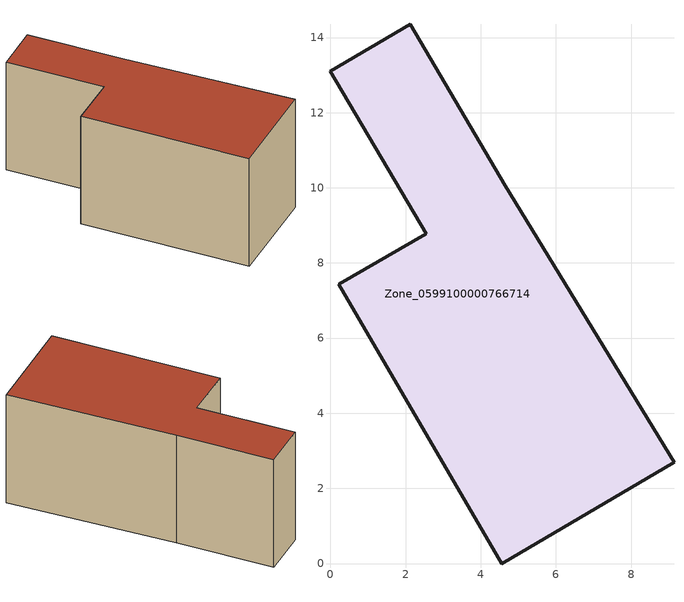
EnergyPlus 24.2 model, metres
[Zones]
Zone_0599100000766714
 floor ground (C_G): 9.14,2.7 4.56,0 0.22,7.43 2.55,8.78 0,13.1 2.12,14.35 4.65,10.05 z0
 wall outside (C_F): 0,13.1 2.55,8.78 0.22,7.43 4.56,0 9.14,2.7 4.65,10.05 2.12,14.35 0,13.1 z0:6.1
 roof outside (C_R): 0.22,7.43 4.56,0 9.14,2.7 4.65,10.05 2.12,14.35 0,13.1 2.55,8.78 z6.1
[BUILDING]
Pand.0599100000766714: North Axis=0; Terrain=City; Loads Convergence Tolerance Value=0.04; Temperature Convergence Tolerance Value=0.4; Solar Distribution=FullExterior; Maximum Number of Warmup Days=25; Minimum Number of Warmup Days=1
[Site:Location]
Rotterdam.The.Hague.AP_ZH_NLD Design_Conditions: Latitude=51.96; Longitude=4.45; Time Zone=1; Elevation=-4.5
[SITE:GROUNDTEMPERATURE:BUILDINGSURFACE]
18, 18, 18, 18, 18, 18, 18, 18, 18, 18, 18, 18
[MATERIAL] Thermal Absorptance=0.9; Solar Absorptance=0.7; Visible Absorptance=0.7
Name | Roughness | Thickness | Conductivity | Density | Specific Heat
G.TI.1946 | MediumSmooth | 0.15 | 1 | 540 | 1210
F.TI.1946 | Rough | 0.3 | 0.857143 | 1920 | 840
R.TI.1946 | MediumRough | 0.2 | 0.1 | 1500 | 1000
[CONSTRUCTION]
C_G: G.TI.1946
C_F: F.TI.1946
C_R: R.TI.1946
[ZONE]
Zone_0599100000766714: Type=1; Multiplier=1; Ceiling Height=Autocalculate; Volume=Autocalculate; Floor Area=autocalculate; Part of Total Floor Area=Yes
[ZONEINFILTRATION:DESIGNFLOWRATE]
Infil_Zone_0599100000766714: Zone or ZoneList or Space or SpaceList=Zone_0599100000766714; Schedule=AlwaysOn; Design Flow Rate Calculation Method=Flow/Area; Flow Rate per Floor Area=0.003; Constant Term Coefficient=1; Temperature Term Coefficient=0; Velocity Term Coefficient=0; Velocity Squared Term Coefficient=0
[HVACTEMPLATE:ZONE:IDEALLOADSAIRSYSTEM]
Zone_0599100000766714: Maximum Heating Supply Air Temperature=50; Minimum Cooling Supply Air Temperature=13; Maximum Heating Supply Air Humidity Ratio=0.0156; Minimum Cooling Supply Air Humidity Ratio=0.0077; Heating Limit=NoLimit; Cooling Limit=NoLimit; Dehumidification Control Type=ConstantSensibleHeatRatio; Cooling Sensible Heat Ratio=0.7; Dehumidification Setpoint=60; Humidification Control Type=None; Humidification Setpoint=30; Outdoor Air Method=None; Outdoor Air Flow Rate per Person=0.00944; Outdoor Air Flow Rate per Zone Floor Area=0; Outdoor Air Flow Rate per Zone=0; Demand Controlled Ventilation Type=None; Outdoor Air Economizer Type=NoEconomizer; Heat Recovery Type=None; Sensible Heat Recovery Effectiveness=0.7; Latent Heat Recovery Effectiveness=0.65
[ZONECONTROL:THERMOSTAT]
ThermostatControl_Zone_0599100000766714: Zone or ZoneList=Zone_0599100000766714; Control Type Schedule=DualSetpointControlType; Control 1=Thermostat_Zone_0599100000766714; Temperature Difference Between Cutout And Setpoint=0
[THERMOSTATSETPOINT:DUALSETPOINT]
Thermostat_Zone_0599100000766714: Heating Setpoint Temperature Schedule=HeatingSetpoint_Zone_0599100000766714; Cooling Setpoint Temperature Schedule=CoolingSetpoint_Zone_0599100000766714
[SCHEDULE:COMPACT]
HeatingSetpoint_Zone_0599100000766714: Through: 12/31, For: AllDays, Until: 24:00, 21
CoolingSetpoint_Zone_0599100000766714: Through: 12/31, For: AllDays, Until: 24:00, 24
DualSetpointControlType: Through: 12/31, For: AllDays, Until: 24:00, 4
AlwaysOn: Through: 12/31, For: AllDays, Until: 24:00, 1
